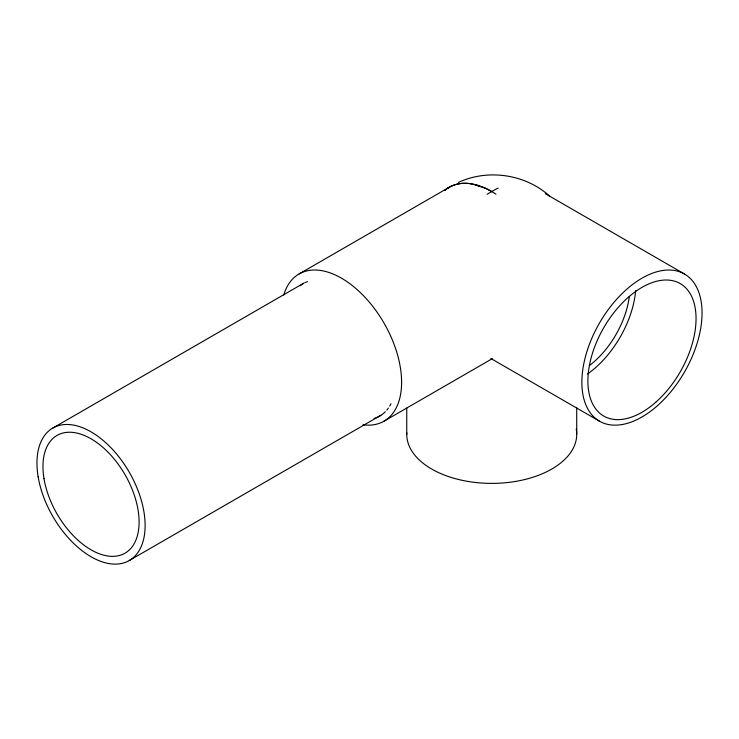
<?xml version="1.0" encoding="UTF-8"?>
<svg xmlns="http://www.w3.org/2000/svg" width="739" height="739" viewBox="0 0 739 739"><rect width="100%" height="100%" fill="white"/><g stroke="black" fill="none" stroke-linecap="round" stroke-linejoin="round"><path stroke-width="1.11" d="M576.716 434.181L576.716 407.771M476.276 184.916L475.888 185.193L485.699 188.362L492.165 191.77L488.765 189.84A84.976 49.06 60 0 0 447.197 188.565L447.104 188.657A85.142 49.153 60 0 1 470.263 183.688L479.362 185.84M299.147 273.92L449.367 187.189M52.792 428.066L304.329 282.834M129.27 560.531L380.816 415.309M383.874 421.258L492.313 358.646M458.439 182.422C488.017 168.677 525.217 174.164 549.483 195.983M545.29 193.655L684.573 274.067A84.976 49.06 -60 0 1 657.341 405.785A84.976 49.06 -60 0 1 583.967 362.914A84.976 49.06 -60 0 1 684.573 274.067M490.899 358.507L599.347 421.11M491.915 191.577L496.008 194.163M406.755 408.048L406.755 434.467M487.195 194.292A84.976 49.06 -60 0 1 488.765 193.267L495.056 189.655A84.976 49.06 -60 0 1 498.197 188.14M629.351 296.394A67.988 39.25 -60 0 1 589.389 365.611M576.226 429.054A84.976 49.06 0 0 1 494.954 483.352A84.976 49.06 0 0 1 406.801 432.758M283.794 294.944A84.976 49.06 60 0 1 382.239 320.089A84.976 49.06 60 0 1 362.877 424.777M385.268 411.789A76.486 44.155 60 0 1 374.063 418.486M300.089 285.762A76.486 44.155 60 0 1 303.276 283.591M305.336 282.529A76.486 44.155 60 0 1 307.489 281.642M390.922 403.753A76.486 44.155 60 0 1 389.702 405.997M388.354 408.085A76.486 44.155 60 0 1 386.876 410.025M635.669 290.612A76.486 44.155 -60 0 1 587.533 373.971M445.146 190.135L446.421 189.184L445.146 190.135M38.132 476.738A76.486 44.155 60 0 0 127.219 561.603A76.486 44.155 60 0 0 107.746 444.555A76.486 44.155 60 0 0 38.132 476.738M44.007 478.696A67.988 39.25 60 0 0 123.201 554.121A67.988 39.25 60 0 0 105.889 450.088A67.988 39.25 60 0 0 44.007 478.696M655.964 402.062A76.486 44.155 -60 0 0 680.213 283.591A76.486 44.155 -60 0 0 589.731 363.819A76.486 44.155 -60 0 0 655.964 402.062"/></g></svg>
